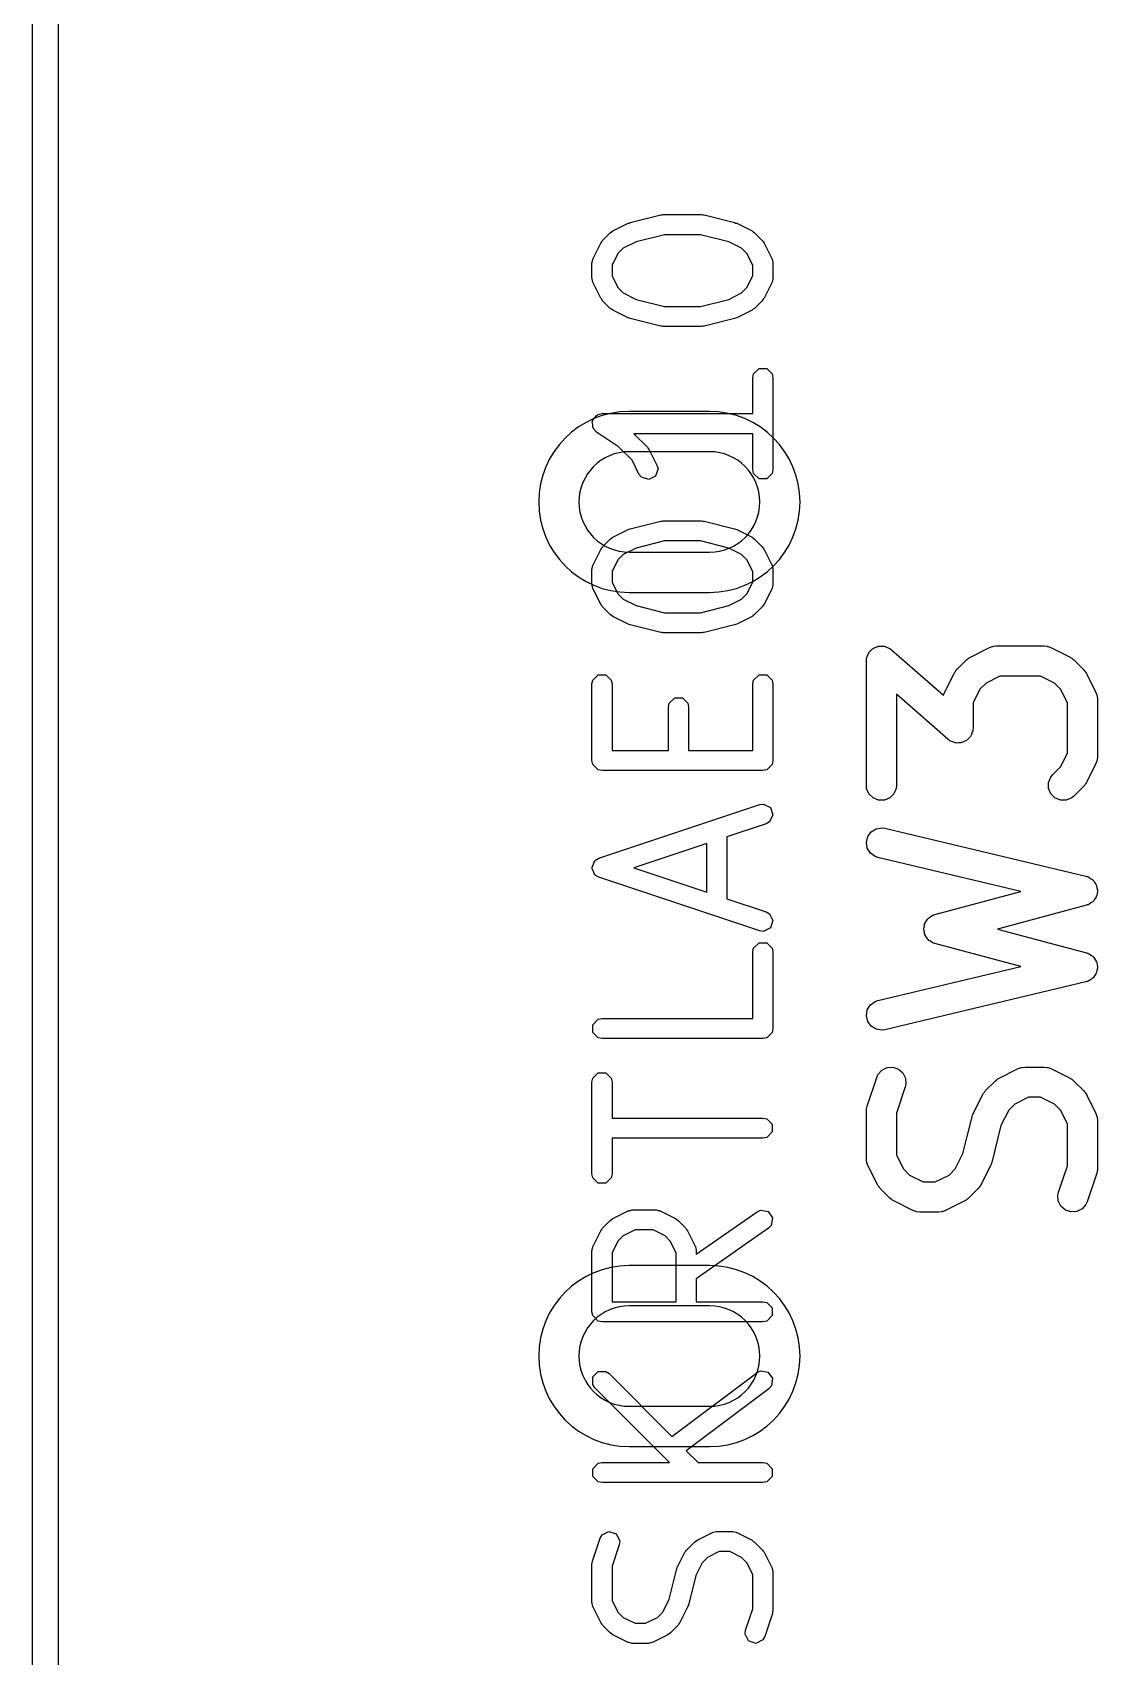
# Model space of a CAD drawing. Header units: inches. Extents: x 0.27 to 5.32, y 0.16 to 3.22.
# Drawn here: x 4.983 to 5.1916, y 1.2561 to 1.5743 of the extents above; entities that cross this region are included whole.
import ezdxf

# ---------------------------------------------------------------- set-up
doc = ezdxf.new("R2010")
doc.units = ezdxf.units.IN
doc.header["$MEASUREMENT"] = 0
doc.layers.add('BLACK', color=250, linetype='CONTINUOUS')

msp = doc.modelspace()

# ---------------------------------------------------------------- linework, layer by layer
at = {"layer": 'BLACK', "linetype": 'CONTINUOUS'}
for p, q in [((4.98297, 0.16297), (4.98297, 3.21703)), ((4.98797, 3.21953), (4.98797, 0.16047)), ((5.09664, 1.53541), (5.09964, 1.53691)), ((5.09964, 1.53691), (5.09985, 1.53696)), ((5.09985, 1.53696), (5.10005, 1.53705)), ((5.10005, 1.53705), (5.10604, 1.53855)), ((5.10604, 1.53855), (5.10629, 1.53857)), ((5.10629, 1.53857), (5.10652, 1.53861)), ((5.10652, 1.53861), (5.11402, 1.53861)), ((5.11402, 1.53861), (5.11426, 1.53857)), ((5.11426, 1.53857), (5.1145, 1.53855)), ((5.1145, 1.53855), (5.1205, 1.53705)), ((5.1205, 1.53705), (5.12069, 1.53696)), ((5.12069, 1.53696), (5.1209, 1.53691)), ((5.1209, 1.53691), (5.1239, 1.53541)), ((5.09446, 1.53327), (5.09463, 1.53354)), ((5.09463, 1.53354), (5.09613, 1.53504)), ((5.09613, 1.53504), (5.09639, 1.53521)), ((5.09639, 1.53521), (5.09664, 1.53541)), ((5.10676, 1.53468), (5.10121, 1.53329)), ((5.11378, 1.53468), (5.10676, 1.53468)), ((5.11933, 1.53329), (5.11378, 1.53468)), ((5.1239, 1.53541), (5.12415, 1.53521)), ((5.12415, 1.53521), (5.12441, 1.53504)), ((5.12441, 1.53504), (5.12591, 1.53354)), ((5.12591, 1.53354), (5.12609, 1.53327)), ((5.09276, 1.53003), (5.09426, 1.53303)), ((5.09426, 1.53303), (5.09446, 1.53327)), ((5.09764, 1.53098), (5.09649, 1.52868)), ((5.09869, 1.53203), (5.09764, 1.53098)), ((5.10121, 1.53329), (5.09869, 1.53203)), ((5.12185, 1.53203), (5.11933, 1.53329)), ((5.1229, 1.53098), (5.12185, 1.53203)), ((5.12405, 1.52868), (5.1229, 1.53098)), ((5.12609, 1.53327), (5.12628, 1.53303)), ((5.12628, 1.53303), (5.12778, 1.53003)), ((5.09255, 1.52915), (5.09257, 1.52924)), ((5.09255, 1.52615), (5.09255, 1.52915)), ((5.09256, 1.52928), (5.09264, 1.52959)), ((5.09257, 1.52924), (5.09256, 1.52928)), ((5.09264, 1.52959), (5.0927, 1.5299)), ((5.0927, 1.5299), (5.09274, 1.52993)), ((5.09274, 1.52993), (5.09276, 1.53003)), ((5.09649, 1.52868), (5.09649, 1.52661)), ((5.12405, 1.52661), (5.12405, 1.52868)), ((5.12778, 1.53003), (5.12781, 1.52993)), ((5.12781, 1.52993), (5.12784, 1.5299)), ((5.12784, 1.5299), (5.1279, 1.52959)), ((5.1279, 1.52959), (5.12798, 1.52928)), ((5.12798, 1.52928), (5.12797, 1.52924)), ((5.12797, 1.52924), (5.12799, 1.52915)), ((5.12799, 1.52915), (5.12799, 1.52615)), ((5.09257, 1.52605), (5.09255, 1.52615)), ((5.09256, 1.52601), (5.09257, 1.52605)), ((5.09264, 1.5257), (5.09256, 1.52601)), ((5.0927, 1.52539), (5.09264, 1.5257)), ((5.09274, 1.52536), (5.0927, 1.52539)), ((5.09276, 1.52527), (5.09274, 1.52536)), ((5.09426, 1.52227), (5.09276, 1.52527)), ((5.09649, 1.52661), (5.09764, 1.52431)), ((5.09764, 1.52431), (5.09869, 1.52326)), ((5.12185, 1.52326), (5.1229, 1.52431)), ((5.1229, 1.52431), (5.12405, 1.52661)), ((5.12778, 1.52527), (5.12628, 1.52227)), ((5.12781, 1.52536), (5.12778, 1.52527)), ((5.12784, 1.52539), (5.12781, 1.52536)), ((5.1279, 1.5257), (5.12784, 1.52539)), ((5.12798, 1.52601), (5.1279, 1.5257)), ((5.12799, 1.52615), (5.12797, 1.52605)), ((5.12797, 1.52605), (5.12798, 1.52601)), ((5.09446, 1.52202), (5.09426, 1.52227)), ((5.09463, 1.52175), (5.09446, 1.52202)), ((5.09613, 1.52025), (5.09463, 1.52175)), ((5.09869, 1.52326), (5.10121, 1.522)), ((5.10121, 1.522), (5.10676, 1.52061)), ((5.11378, 1.52061), (5.11933, 1.522)), ((5.11933, 1.522), (5.12185, 1.52326)), ((5.12591, 1.52175), (5.12441, 1.52025)), ((5.12609, 1.52202), (5.12591, 1.52175)), ((5.12628, 1.52227), (5.12609, 1.52202)), ((5.09639, 1.52008), (5.09613, 1.52025)), ((5.09664, 1.51989), (5.09639, 1.52008)), ((5.09964, 1.51839), (5.09664, 1.51989)), ((5.09985, 1.51833), (5.09964, 1.51839)), ((5.10005, 1.51824), (5.09985, 1.51833)), ((5.10604, 1.51674), (5.10005, 1.51824)), ((5.10676, 1.52061), (5.11378, 1.52061)), ((5.1205, 1.51824), (5.1145, 1.51674)), ((5.12069, 1.51833), (5.1205, 1.51824)), ((5.1209, 1.51839), (5.12069, 1.51833)), ((5.1239, 1.51989), (5.1209, 1.51839)), ((5.12415, 1.52008), (5.1239, 1.51989)), ((5.12441, 1.52025), (5.12415, 1.52008)), ((5.10629, 1.51673), (5.10604, 1.51674)), ((5.10652, 1.51668), (5.10629, 1.51673)), ((5.11402, 1.51668), (5.10652, 1.51668)), ((5.11426, 1.51673), (5.11402, 1.51668)), ((5.1145, 1.51674), (5.11426, 1.51673)), ((5.1242, 1.5074), (5.12527, 1.50847)), ((5.12527, 1.50847), (5.12677, 1.50847)), ((5.12677, 1.50847), (5.12784, 1.5074)), ((5.12405, 1.50665), (5.1242, 1.5074)), ((5.12405, 1.49962), (5.12405, 1.50665)), ((5.12784, 1.5074), (5.12799, 1.50665)), ((5.12799, 1.50665), (5.12799, 1.48865)), ((5.0927, 1.4984), (5.09311, 1.49881)), ((5.09311, 1.49881), (5.09343, 1.49928)), ((5.09343, 1.49928), (5.09363, 1.49932)), ((5.09363, 1.49932), (5.09377, 1.49947)), ((5.09377, 1.49947), (5.09452, 1.49962)), ((5.09452, 1.49962), (5.12405, 1.49962)), ((5.11559, 1.50004), (5.09984, 1.50004)), ((5.09259, 1.49803), (5.0927, 1.4982)), ((5.0927, 1.49747), (5.09259, 1.49803)), ((5.0927, 1.4982), (5.0927, 1.4984)), ((5.0927, 1.4969), (5.0927, 1.49747)), ((5.09285, 1.49675), (5.0927, 1.4969)), ((5.09289, 1.49655), (5.09285, 1.49675)), ((5.09343, 1.49601), (5.09289, 1.49655)), ((5.09777, 1.49312), (5.09343, 1.49601)), ((5.12405, 1.49568), (5.10078, 1.49568)), ((5.10078, 1.49568), (5.10341, 1.49304)), ((5.12405, 1.48865), (5.12405, 1.49568)), ((5.1004, 1.49048), (5.09777, 1.49312)), ((5.11559, 1.49217), (5.09984, 1.49217)), ((5.10341, 1.49304), (5.10359, 1.49278)), ((5.10359, 1.49278), (5.10378, 1.49253)), ((5.10378, 1.49253), (5.10528, 1.48953)), ((5.10176, 1.48777), (5.1004, 1.49048)), ((5.10528, 1.48953), (5.10549, 1.48879)), ((5.10223, 1.48716), (5.10176, 1.48777)), ((5.10366, 1.48669), (5.10223, 1.48716)), ((5.10501, 1.48736), (5.10366, 1.48669)), ((5.10549, 1.48879), (5.10501, 1.48736)), ((5.1242, 1.4879), (5.12405, 1.48865)), ((5.12527, 1.48683), (5.1242, 1.4879)), ((5.12677, 1.48683), (5.12527, 1.48683)), ((5.12784, 1.4879), (5.12677, 1.48683)), ((5.12799, 1.48865), (5.12784, 1.4879)), ((5.09664, 1.47541), (5.09964, 1.47691)), ((5.09964, 1.47691), (5.09985, 1.47697)), ((5.09985, 1.47697), (5.10005, 1.47706)), ((5.10005, 1.47706), (5.10604, 1.47856)), ((5.10604, 1.47856), (5.10629, 1.47857)), ((5.10629, 1.47857), (5.10652, 1.47862)), ((5.10652, 1.47862), (5.11402, 1.47862)), ((5.11402, 1.47862), (5.11426, 1.47857)), ((5.11426, 1.47857), (5.1145, 1.47856)), ((5.1145, 1.47856), (5.1205, 1.47706)), ((5.1205, 1.47706), (5.12069, 1.47697)), ((5.12069, 1.47697), (5.1209, 1.47691)), ((5.1209, 1.47691), (5.1239, 1.47541)), ((5.09276, 1.47003), (5.09426, 1.47303)), ((5.09426, 1.47303), (5.09446, 1.47328)), ((5.09446, 1.47328), (5.09463, 1.47354)), ((5.09463, 1.47354), (5.09613, 1.47504)), ((5.09613, 1.47504), (5.09639, 1.47522)), ((5.09639, 1.47522), (5.09664, 1.47541)), ((5.10121, 1.47329), (5.09869, 1.47203)), ((5.10676, 1.47468), (5.10121, 1.47329)), ((5.11378, 1.47468), (5.10676, 1.47468)), ((5.11933, 1.47329), (5.11378, 1.47468)), ((5.12185, 1.47203), (5.11933, 1.47329)), ((5.1239, 1.47541), (5.12415, 1.47522)), ((5.12415, 1.47522), (5.12441, 1.47504)), ((5.12441, 1.47504), (5.12591, 1.47354)), ((5.12591, 1.47354), (5.12609, 1.47328)), ((5.12609, 1.47328), (5.12628, 1.47303)), ((5.12628, 1.47303), (5.12778, 1.47003)), ((5.09264, 1.4696), (5.0927, 1.46991)), ((5.0927, 1.46991), (5.09274, 1.46994)), ((5.09274, 1.46994), (5.09276, 1.47003)), ((5.09764, 1.47099), (5.09649, 1.46869)), ((5.09869, 1.47203), (5.09764, 1.47099)), ((5.09984, 1.47248), (5.11559, 1.47248)), ((5.1229, 1.47099), (5.12185, 1.47203)), ((5.12405, 1.46869), (5.1229, 1.47099)), ((5.12778, 1.47003), (5.12781, 1.46994)), ((5.12781, 1.46994), (5.12784, 1.46991)), ((5.12784, 1.46991), (5.1279, 1.4696)), ((5.09255, 1.46915), (5.09257, 1.46925)), ((5.09255, 1.46615), (5.09255, 1.46915)), ((5.09256, 1.46929), (5.09264, 1.4696)), ((5.09257, 1.46925), (5.09256, 1.46929)), ((5.09649, 1.46869), (5.09649, 1.46662)), ((5.12405, 1.46662), (5.12405, 1.46869)), ((5.1279, 1.4696), (5.12798, 1.46929)), ((5.12798, 1.46929), (5.12797, 1.46925)), ((5.12797, 1.46925), (5.12799, 1.46915)), ((5.12799, 1.46915), (5.12799, 1.46615)), ((5.09257, 1.46606), (5.09255, 1.46615)), ((5.09256, 1.46601), (5.09257, 1.46606)), ((5.09264, 1.46571), (5.09256, 1.46601)), ((5.0927, 1.4654), (5.09264, 1.46571)), ((5.09274, 1.46537), (5.0927, 1.4654)), ((5.09276, 1.46527), (5.09274, 1.46537)), ((5.09426, 1.46227), (5.09276, 1.46527)), ((5.09649, 1.46662), (5.09764, 1.46432)), ((5.09764, 1.46432), (5.09869, 1.46327)), ((5.09984, 1.46461), (5.11559, 1.46461)), ((5.12185, 1.46327), (5.1229, 1.46432)), ((5.1229, 1.46432), (5.12405, 1.46662)), ((5.12778, 1.46527), (5.12628, 1.46227)), ((5.12781, 1.46537), (5.12778, 1.46527)), ((5.12784, 1.4654), (5.12781, 1.46537)), ((5.1279, 1.46571), (5.12784, 1.4654)), ((5.12798, 1.46601), (5.1279, 1.46571)), ((5.12799, 1.46615), (5.12797, 1.46606)), ((5.12797, 1.46606), (5.12798, 1.46601)), ((5.09446, 1.46202), (5.09426, 1.46227)), ((5.09463, 1.46176), (5.09446, 1.46202)), ((5.09613, 1.46026), (5.09463, 1.46176)), ((5.09869, 1.46327), (5.10121, 1.46201)), ((5.10121, 1.46201), (5.10676, 1.46062)), ((5.10676, 1.46062), (5.11378, 1.46062)), ((5.11378, 1.46062), (5.11933, 1.46201)), ((5.11933, 1.46201), (5.12185, 1.46327)), ((5.12591, 1.46176), (5.12441, 1.46026)), ((5.12609, 1.46202), (5.12591, 1.46176)), ((5.12628, 1.46227), (5.12609, 1.46202)), ((5.09639, 1.46009), (5.09613, 1.46026)), ((5.09664, 1.45989), (5.09639, 1.46009)), ((5.09964, 1.45839), (5.09664, 1.45989)), ((5.09985, 1.45834), (5.09964, 1.45839)), ((5.10005, 1.45824), (5.09985, 1.45834)), ((5.10604, 1.45674), (5.10005, 1.45824)), ((5.1205, 1.45824), (5.1145, 1.45674)), ((5.12069, 1.45834), (5.1205, 1.45824)), ((5.1209, 1.45839), (5.12069, 1.45834)), ((5.1239, 1.45989), (5.1209, 1.45839)), ((5.12415, 1.46009), (5.1239, 1.45989)), ((5.12441, 1.46026), (5.12415, 1.46009)), ((5.10629, 1.45673), (5.10604, 1.45674)), ((5.10652, 1.45669), (5.10629, 1.45673)), ((5.11402, 1.45669), (5.10652, 1.45669)), ((5.11426, 1.45673), (5.11402, 1.45669)), ((5.1145, 1.45674), (5.11426, 1.45673)), ((5.14805, 1.45379), (5.14848, 1.45401)), ((5.14848, 1.45401), (5.14858, 1.45401)), ((5.14858, 1.45401), (5.14867, 1.45405)), ((5.14867, 1.45405), (5.14915, 1.45405)), ((5.14915, 1.45405), (5.14963, 1.45408)), ((5.14963, 1.45408), (5.14972, 1.45405)), ((5.14972, 1.45405), (5.14982, 1.45405)), ((5.14982, 1.45405), (5.15026, 1.45387)), ((5.17042, 1.4538), (5.17096, 1.454)), ((5.17096, 1.454), (5.17107, 1.45401)), ((5.17107, 1.45401), (5.17117, 1.45405)), ((5.17117, 1.45405), (5.17174, 1.45411)), ((5.17174, 1.45411), (5.18112, 1.45411)), ((5.18112, 1.45411), (5.18169, 1.45405)), ((5.18169, 1.45405), (5.18179, 1.45401)), ((5.18179, 1.45401), (5.1819, 1.454)), ((5.1819, 1.454), (5.18244, 1.4538)), ((5.14629, 1.45115), (5.14632, 1.45146)), ((5.14629, 1.42678), (5.14629, 1.45115)), ((5.14632, 1.45154), (5.14633, 1.45159)), ((5.14632, 1.45146), (5.14632, 1.45154)), ((5.14633, 1.45159), (5.14635, 1.45173)), ((5.14635, 1.45173), (5.14653, 1.45217)), ((5.14653, 1.45217), (5.14669, 1.45263)), ((5.14669, 1.45263), (5.14675, 1.4527)), ((5.14675, 1.4527), (5.14679, 1.4528)), ((5.14679, 1.4528), (5.14713, 1.45313)), ((5.14713, 1.45313), (5.14744, 1.4535)), ((5.14744, 1.4535), (5.14753, 1.45354)), ((5.14753, 1.45354), (5.1476, 1.45361)), ((5.1476, 1.45361), (5.14805, 1.45379)), ((5.15026, 1.45387), (5.15072, 1.45371)), ((5.15072, 1.45371), (5.15083, 1.45363)), ((5.15083, 1.45363), (5.15089, 1.45361)), ((5.15089, 1.45361), (5.15094, 1.45356)), ((5.15094, 1.45356), (5.15119, 1.45338)), ((5.15119, 1.45338), (5.1614, 1.44444)), ((5.16403, 1.44949), (5.1659, 1.45137)), ((5.1659, 1.45137), (5.16613, 1.45155)), ((5.16613, 1.45155), (5.16618, 1.45161)), ((5.16618, 1.45161), (5.16627, 1.45167)), ((5.16627, 1.45167), (5.16635, 1.45174)), ((5.16635, 1.45174), (5.16642, 1.45177)), ((5.16642, 1.45177), (5.16667, 1.45192)), ((5.16667, 1.45192), (5.17042, 1.4538)), ((5.18244, 1.4538), (5.18619, 1.45192)), ((5.18619, 1.45192), (5.18643, 1.45177)), ((5.18643, 1.45177), (5.18651, 1.45174)), ((5.18651, 1.45174), (5.18659, 1.45167)), ((5.18659, 1.45167), (5.18668, 1.45161)), ((5.18668, 1.45161), (5.18673, 1.45155)), ((5.18673, 1.45155), (5.18695, 1.45137)), ((5.18695, 1.45137), (5.18883, 1.44949)), ((5.0927, 1.44741), (5.09377, 1.44847)), ((5.09377, 1.44847), (5.09528, 1.44847)), ((5.09528, 1.44847), (5.09634, 1.44741)), ((5.1242, 1.44741), (5.12527, 1.44847)), ((5.12527, 1.44847), (5.12677, 1.44847)), ((5.12677, 1.44847), (5.12784, 1.44741)), ((5.1616, 1.44498), (5.16348, 1.44873)), ((5.16348, 1.44873), (5.16363, 1.44897)), ((5.16363, 1.44897), (5.16366, 1.44905)), ((5.16366, 1.44905), (5.16373, 1.44913)), ((5.16373, 1.44913), (5.16379, 1.44922)), ((5.16379, 1.44922), (5.16384, 1.44927)), ((5.16384, 1.44927), (5.16403, 1.44949)), ((5.17244, 1.4482), (5.16974, 1.44685)), ((5.18042, 1.4482), (5.17244, 1.4482)), ((5.18312, 1.44685), (5.18042, 1.4482)), ((5.18883, 1.44949), (5.18901, 1.44927)), ((5.18901, 1.44927), (5.18907, 1.44922)), ((5.18907, 1.44922), (5.18913, 1.44913)), ((5.18913, 1.44913), (5.1892, 1.44905)), ((5.1892, 1.44905), (5.18923, 1.44897)), ((5.18923, 1.44897), (5.18938, 1.44873)), ((5.18938, 1.44873), (5.19126, 1.44498)), ((5.09255, 1.44666), (5.0927, 1.44741)), ((5.09255, 1.43166), (5.09255, 1.44666)), ((5.09634, 1.44741), (5.09649, 1.44666)), ((5.09649, 1.44666), (5.09649, 1.43363)), ((5.12405, 1.44666), (5.1242, 1.44741)), ((5.12405, 1.43363), (5.12405, 1.44666)), ((5.12784, 1.44741), (5.12799, 1.44666)), ((5.12799, 1.44666), (5.12799, 1.43166)), ((5.1623, 1.43581), (5.1522, 1.44465)), ((5.1522, 1.44465), (5.1522, 1.42678)), ((5.1614, 1.44444), (5.1616, 1.44498)), ((5.16854, 1.44566), (5.1672, 1.44296)), ((5.16974, 1.44685), (5.16854, 1.44566)), ((5.18431, 1.44566), (5.18312, 1.44685)), ((5.18566, 1.44296), (5.18431, 1.44566)), ((5.19126, 1.44498), (5.19146, 1.44444)), ((5.19146, 1.44444), (5.19147, 1.44433)), ((5.10755, 1.44216), (5.1077, 1.44291)), ((5.10755, 1.43363), (5.10755, 1.44216)), ((5.1077, 1.44291), (5.10877, 1.44397)), ((5.10877, 1.44397), (5.11027, 1.44397)), ((5.11027, 1.44397), (5.11134, 1.44291)), ((5.11134, 1.44291), (5.11149, 1.44216)), ((5.11149, 1.44216), (5.11149, 1.43363)), ((5.1672, 1.44296), (5.1672, 1.43803)), ((5.18566, 1.4331), (5.18566, 1.44296)), ((5.19147, 1.44433), (5.19151, 1.44423)), ((5.19151, 1.44423), (5.19157, 1.44366)), ((5.19157, 1.44366), (5.19157, 1.43241)), ((5.1672, 1.43803), (5.16717, 1.43773)), ((5.16255, 1.43563), (5.1623, 1.43581)), ((5.1626, 1.43558), (5.16255, 1.43563)), ((5.16265, 1.43555), (5.1626, 1.43558)), ((5.16277, 1.43547), (5.16265, 1.43555)), ((5.16322, 1.43532), (5.16277, 1.43547)), ((5.16367, 1.43514), (5.16322, 1.43532)), ((5.16377, 1.43514), (5.16367, 1.43514)), ((5.16386, 1.4351), (5.16377, 1.43514)), ((5.16434, 1.43514), (5.16386, 1.4351)), ((5.16482, 1.43514), (5.16434, 1.43514)), ((5.16491, 1.43517), (5.16482, 1.43514)), ((5.16501, 1.43518), (5.16491, 1.43517)), ((5.16544, 1.43539), (5.16501, 1.43518)), ((5.16588, 1.43558), (5.16544, 1.43539)), ((5.16595, 1.43565), (5.16588, 1.43558)), ((5.16604, 1.43569), (5.16595, 1.43565)), ((5.16636, 1.43605), (5.16604, 1.43569)), ((5.1667, 1.43639), (5.16636, 1.43605)), ((5.16674, 1.43648), (5.1667, 1.43639)), ((5.1668, 1.43656), (5.16674, 1.43648)), ((5.16696, 1.43701), (5.1668, 1.43656)), ((5.16714, 1.43746), (5.16696, 1.43701)), ((5.16715, 1.4376), (5.16714, 1.43746)), ((5.16717, 1.43765), (5.16715, 1.4376)), ((5.16717, 1.43773), (5.16717, 1.43765)), ((5.09649, 1.43363), (5.10755, 1.43363)), ((5.11149, 1.43363), (5.12405, 1.43363)), ((5.18431, 1.43041), (5.18566, 1.4331)), ((5.19147, 1.43173), (5.19146, 1.43163)), ((5.19151, 1.43183), (5.19147, 1.43173)), ((5.19157, 1.43241), (5.19151, 1.43183)), ((5.0927, 1.4309), (5.09255, 1.43166)), ((5.09377, 1.42984), (5.0927, 1.4309)), ((5.09452, 1.42969), (5.09377, 1.42984)), ((5.12602, 1.42969), (5.09452, 1.42969)), ((5.12677, 1.42984), (5.12602, 1.42969)), ((5.12784, 1.4309), (5.12677, 1.42984)), ((5.12799, 1.43166), (5.12784, 1.4309)), ((5.18241, 1.42842), (5.18278, 1.42887)), ((5.18278, 1.42887), (5.18431, 1.43041)), ((5.19126, 1.43109), (5.18938, 1.42734)), ((5.19146, 1.43163), (5.19126, 1.43109)), ((5.14635, 1.42621), (5.14629, 1.42678)), ((5.14679, 1.42514), (5.14635, 1.42621)), ((5.15214, 1.42621), (5.1517, 1.42514)), ((5.1522, 1.42678), (5.15214, 1.42621)), ((5.18197, 1.42736), (5.18241, 1.42842)), ((5.18197, 1.42621), (5.18197, 1.42736)), ((5.18241, 1.42514), (5.18197, 1.42621)), ((5.18883, 1.42657), (5.18695, 1.4247)), ((5.18901, 1.4268), (5.18883, 1.42657)), ((5.18907, 1.42685), (5.18901, 1.4268)), ((5.18913, 1.42694), (5.18907, 1.42685)), ((5.1892, 1.42702), (5.18913, 1.42694)), ((5.18923, 1.42709), (5.1892, 1.42702)), ((5.18938, 1.42734), (5.18923, 1.42709)), ((5.0939, 1.41253), (5.1254, 1.42303)), ((5.1254, 1.42303), (5.12616, 1.42312)), ((5.12616, 1.42312), (5.12751, 1.42245)), ((5.12751, 1.42245), (5.12798, 1.42102)), ((5.1476, 1.42433), (5.14679, 1.42514)), ((5.14867, 1.42389), (5.1476, 1.42433)), ((5.14982, 1.42389), (5.14867, 1.42389)), ((5.15089, 1.42433), (5.14982, 1.42389)), ((5.1517, 1.42514), (5.15089, 1.42433)), ((5.18322, 1.42433), (5.18241, 1.42514)), ((5.18429, 1.42389), (5.18322, 1.42433)), ((5.18544, 1.42389), (5.18429, 1.42389)), ((5.18651, 1.42433), (5.18544, 1.42389)), ((5.18695, 1.4247), (5.18651, 1.42433)), ((5.12664, 1.41929), (5.11899, 1.41674)), ((5.12731, 1.41967), (5.12664, 1.41929)), ((5.12798, 1.42102), (5.12731, 1.41967)), ((5.11899, 1.41674), (5.11899, 1.40458)), ((5.14629, 1.41564), (5.14656, 1.41677)), ((5.14656, 1.41677), (5.14724, 1.4177)), ((5.14724, 1.4177), (5.14822, 1.4183)), ((5.14822, 1.4183), (5.14936, 1.41849)), ((5.14936, 1.41849), (5.14993, 1.41841)), ((5.14993, 1.41841), (5.1893, 1.40903)), ((5.11505, 1.41543), (5.10075, 1.41066)), ((5.11505, 1.40589), (5.11505, 1.41543)), ((5.14648, 1.41451), (5.14629, 1.41564)), ((5.14708, 1.41353), (5.14648, 1.41451)), ((5.14801, 1.41285), (5.14708, 1.41353)), ((5.14856, 1.41266), (5.14801, 1.41285)), ((5.17655, 1.406), (5.14856, 1.41266)), ((5.09256, 1.4108), (5.09284, 1.41136)), ((5.09261, 1.41066), (5.09256, 1.4108)), ((5.09256, 1.41052), (5.09261, 1.41066)), ((5.09284, 1.40996), (5.09256, 1.41052)), ((5.09284, 1.41136), (5.09304, 1.41195)), ((5.09304, 1.40937), (5.09284, 1.40996)), ((5.09304, 1.41195), (5.09317, 1.41202)), ((5.09317, 1.41202), (5.09323, 1.41215)), ((5.09323, 1.41215), (5.0939, 1.41253)), ((5.10075, 1.41066), (5.11505, 1.40589)), ((5.09317, 1.4093), (5.09304, 1.40937)), ((5.09323, 1.40917), (5.09317, 1.4093)), ((5.0939, 1.40879), (5.09323, 1.40917)), ((5.1254, 1.39829), (5.0939, 1.40879)), ((5.1893, 1.40903), (5.1895, 1.40896)), ((5.1895, 1.40896), (5.18957, 1.40896)), ((5.18957, 1.40896), (5.18963, 1.40892)), ((5.18963, 1.40892), (5.18985, 1.40884)), ((5.18985, 1.40884), (5.19019, 1.40859)), ((5.19019, 1.40859), (5.19056, 1.40838)), ((5.19056, 1.40838), (5.19066, 1.40826)), ((5.19066, 1.40826), (5.19078, 1.40817)), ((5.19078, 1.40817), (5.191, 1.4078)), ((5.191, 1.4078), (5.19126, 1.40746)), ((5.19126, 1.40746), (5.1913, 1.40732)), ((5.1913, 1.40732), (5.19138, 1.40719)), ((5.19138, 1.40719), (5.19145, 1.40676)), ((5.19145, 1.40676), (5.19156, 1.40635)), ((5.19156, 1.40635), (5.19154, 1.4062)), ((5.11899, 1.40458), (5.12664, 1.40203)), ((5.15973, 1.40151), (5.17655, 1.406)), ((5.18938, 1.40331), (5.17195, 1.39866)), ((5.18957, 1.40338), (5.18938, 1.40331)), ((5.18964, 1.40339), (5.18957, 1.40338)), ((5.18971, 1.40343), (5.18964, 1.40339)), ((5.18992, 1.40351), (5.18971, 1.40343)), ((5.19026, 1.40377), (5.18992, 1.40351)), ((5.19062, 1.404), (5.19026, 1.40377)), ((5.19071, 1.40412), (5.19062, 1.404)), ((5.19083, 1.40421), (5.19071, 1.40412)), ((5.19105, 1.40458), (5.19083, 1.40421)), ((5.1913, 1.40493), (5.19105, 1.40458)), ((5.19133, 1.40508), (5.1913, 1.40493)), ((5.19141, 1.40521), (5.19133, 1.40508)), ((5.19147, 1.40563), (5.19141, 1.40521)), ((5.19157, 1.40605), (5.19147, 1.40563)), ((5.19154, 1.4062), (5.19157, 1.40605)), ((5.12664, 1.40203), (5.12731, 1.40165)), ((5.12731, 1.40165), (5.12798, 1.4003)), ((5.12798, 1.4003), (5.12751, 1.39887)), ((5.15779, 1.39978), (5.15784, 1.39996)), ((5.15784, 1.39996), (5.15808, 1.40027)), ((5.15808, 1.40027), (5.15828, 1.40061)), ((5.15828, 1.40061), (5.15843, 1.40073)), ((5.15843, 1.40073), (5.15854, 1.40088)), ((5.15854, 1.40088), (5.15888, 1.40107)), ((5.15888, 1.40107), (5.15919, 1.40131)), ((5.15919, 1.40131), (5.15947, 1.40142)), ((5.15947, 1.40142), (5.15954, 1.40146)), ((5.15954, 1.40146), (5.1596, 1.40146)), ((5.1596, 1.40146), (5.15973, 1.40151)), ((5.12616, 1.3982), (5.1254, 1.39829)), ((5.12751, 1.39887), (5.12616, 1.3982)), ((5.15755, 1.39885), (5.15765, 1.39923)), ((5.15757, 1.39866), (5.15755, 1.39885)), ((5.15755, 1.39847), (5.15757, 1.39866)), ((5.15765, 1.3981), (5.15755, 1.39847)), ((5.15765, 1.39923), (5.1577, 1.39961)), ((5.1577, 1.39771), (5.15765, 1.3981)), ((5.1577, 1.39961), (5.15779, 1.39978)), ((5.15779, 1.39754), (5.1577, 1.39771)), ((5.15784, 1.39736), (5.15779, 1.39754)), ((5.15808, 1.39705), (5.15784, 1.39736)), ((5.15828, 1.39671), (5.15808, 1.39705)), ((5.15843, 1.3966), (5.15828, 1.39671)), ((5.17195, 1.39866), (5.18938, 1.39402)), ((5.12405, 1.39416), (5.1242, 1.39492)), ((5.12405, 1.38113), (5.12405, 1.39416)), ((5.1242, 1.39492), (5.12527, 1.39598)), ((5.12527, 1.39598), (5.12677, 1.39598)), ((5.12677, 1.39598), (5.12784, 1.39492)), ((5.12784, 1.39492), (5.12799, 1.39416)), ((5.12799, 1.39416), (5.12799, 1.37916)), ((5.15854, 1.39644), (5.15843, 1.3966)), ((5.15888, 1.39625), (5.15854, 1.39644)), ((5.15919, 1.39601), (5.15888, 1.39625)), ((5.15947, 1.39591), (5.15919, 1.39601)), ((5.15954, 1.39587), (5.15947, 1.39591)), ((5.1596, 1.39586), (5.15954, 1.39587)), ((5.15973, 1.39581), (5.1596, 1.39586)), ((5.17655, 1.39132), (5.15973, 1.39581)), ((5.18938, 1.39402), (5.18957, 1.39394)), ((5.18957, 1.39394), (5.18964, 1.39393)), ((5.18964, 1.39393), (5.18971, 1.39389)), ((5.18971, 1.39389), (5.18992, 1.39381)), ((5.18992, 1.39381), (5.19026, 1.39355)), ((5.19026, 1.39355), (5.19062, 1.39333)), ((5.14856, 1.38466), (5.17655, 1.39132)), ((5.19062, 1.39333), (5.19071, 1.3932)), ((5.19071, 1.3932), (5.19083, 1.39311)), ((5.19083, 1.39311), (5.19105, 1.39274)), ((5.19105, 1.39274), (5.1913, 1.39239)), ((5.1913, 1.39239), (5.19133, 1.39225)), ((5.19133, 1.39225), (5.19141, 1.39211)), ((5.19145, 1.39056), (5.19138, 1.39014)), ((5.19141, 1.39211), (5.19147, 1.39169)), ((5.19156, 1.39097), (5.19145, 1.39056)), ((5.19147, 1.39169), (5.19157, 1.39127)), ((5.19157, 1.39127), (5.19154, 1.39112)), ((5.19154, 1.39112), (5.19156, 1.39097)), ((5.1893, 1.38829), (5.14993, 1.37892)), ((5.1895, 1.38836), (5.1893, 1.38829)), ((5.18957, 1.38837), (5.1895, 1.38836)), ((5.18963, 1.3884), (5.18957, 1.38837)), ((5.18985, 1.38848), (5.18963, 1.3884)), ((5.19019, 1.38873), (5.18985, 1.38848)), ((5.19056, 1.38894), (5.19019, 1.38873)), ((5.19066, 1.38907), (5.19056, 1.38894)), ((5.19078, 1.38915), (5.19066, 1.38907)), ((5.191, 1.38952), (5.19078, 1.38915)), ((5.19126, 1.38986), (5.191, 1.38952)), ((5.1913, 1.39001), (5.19126, 1.38986)), ((5.19138, 1.39014), (5.1913, 1.39001)), ((5.14708, 1.3838), (5.14801, 1.38447)), ((5.14801, 1.38447), (5.14856, 1.38466)), ((5.0927, 1.37992), (5.09377, 1.38098)), ((5.09377, 1.38098), (5.09452, 1.38113)), ((5.09452, 1.38113), (5.12405, 1.38113)), ((5.14629, 1.38168), (5.14648, 1.38282)), ((5.14656, 1.38056), (5.14629, 1.38168)), ((5.14648, 1.38282), (5.14708, 1.3838)), ((5.0927, 1.37841), (5.0927, 1.37992)), ((5.09377, 1.37735), (5.0927, 1.37841)), ((5.12784, 1.37841), (5.12677, 1.37735)), ((5.12799, 1.37916), (5.12784, 1.37841)), ((5.14724, 1.37962), (5.14656, 1.38056)), ((5.14822, 1.37902), (5.14724, 1.37962)), ((5.14936, 1.37884), (5.14822, 1.37902)), ((5.14993, 1.37892), (5.14936, 1.37884)), ((5.09452, 1.3772), (5.09377, 1.37735)), ((5.12602, 1.3772), (5.09452, 1.3772)), ((5.12677, 1.37735), (5.12602, 1.3772)), ((5.14931, 1.371), (5.15034, 1.37151)), ((5.15034, 1.37151), (5.15149, 1.37159)), ((5.15149, 1.37159), (5.15258, 1.37123)), ((5.15258, 1.37123), (5.15345, 1.37048)), ((5.1723, 1.36943), (5.17605, 1.37131)), ((5.17605, 1.37131), (5.17659, 1.37151)), ((5.17659, 1.37151), (5.17669, 1.37152)), ((5.17669, 1.37152), (5.17679, 1.37156)), ((5.17679, 1.37156), (5.17737, 1.37162)), ((5.17737, 1.37162), (5.18112, 1.37162)), ((5.18112, 1.37162), (5.18169, 1.37156)), ((5.18169, 1.37156), (5.18179, 1.37152)), ((5.18179, 1.37152), (5.1819, 1.37151)), ((5.1819, 1.37151), (5.18244, 1.37131)), ((5.18244, 1.37131), (5.18619, 1.36943)), ((5.09255, 1.36867), (5.0927, 1.36942)), ((5.09255, 1.35067), (5.09255, 1.36867)), ((5.0927, 1.36942), (5.09377, 1.37048)), ((5.09377, 1.37048), (5.09528, 1.37048)), ((5.09528, 1.37048), (5.09634, 1.36942)), ((5.09634, 1.36942), (5.09649, 1.36867)), ((5.09649, 1.36867), (5.09649, 1.36163)), ((5.14644, 1.36397), (5.14832, 1.3696)), ((5.14832, 1.3696), (5.14855, 1.37013)), ((5.14855, 1.37013), (5.14931, 1.371)), ((5.15345, 1.37048), (5.15397, 1.36945)), ((5.15405, 1.3683), (5.15392, 1.36773)), ((5.15397, 1.36945), (5.15405, 1.3683)), ((5.16965, 1.367), (5.17153, 1.36888)), ((5.17153, 1.36888), (5.17176, 1.36906)), ((5.17176, 1.36906), (5.17181, 1.36912)), ((5.17181, 1.36912), (5.1719, 1.36918)), ((5.1719, 1.36918), (5.17198, 1.36925)), ((5.17198, 1.36925), (5.17205, 1.36928)), ((5.17205, 1.36928), (5.1723, 1.36943)), ((5.18619, 1.36943), (5.18643, 1.36928)), ((5.18643, 1.36928), (5.18651, 1.36925)), ((5.18651, 1.36925), (5.18659, 1.36918)), ((5.18659, 1.36918), (5.18668, 1.36912)), ((5.18668, 1.36912), (5.18673, 1.36906)), ((5.18673, 1.36906), (5.18695, 1.36888)), ((5.18695, 1.36888), (5.18883, 1.367)), ((5.15392, 1.36773), (5.1522, 1.36256)), ((5.16723, 1.36249), (5.1691, 1.36624)), ((5.1691, 1.36624), (5.16926, 1.36648)), ((5.16926, 1.36648), (5.16929, 1.36656)), ((5.16929, 1.36656), (5.16935, 1.36664)), ((5.16935, 1.36664), (5.16941, 1.36673)), ((5.16941, 1.36673), (5.16947, 1.36678)), ((5.16947, 1.36678), (5.16965, 1.367)), ((5.17806, 1.36571), (5.17537, 1.36436)), ((5.18042, 1.36571), (5.17806, 1.36571)), ((5.18312, 1.36436), (5.18042, 1.36571)), ((5.18883, 1.367), (5.18901, 1.36678)), ((5.18901, 1.36678), (5.18907, 1.36673)), ((5.18907, 1.36673), (5.18913, 1.36664)), ((5.18913, 1.36664), (5.1892, 1.36656)), ((5.1892, 1.36656), (5.18923, 1.36648)), ((5.18923, 1.36648), (5.18938, 1.36624)), ((5.18938, 1.36624), (5.19126, 1.36249)), ((5.14629, 1.36304), (5.14632, 1.36333)), ((5.14629, 1.35367), (5.14629, 1.36304)), ((5.14632, 1.36341), (5.14634, 1.36351)), ((5.14632, 1.36333), (5.14632, 1.36341)), ((5.14634, 1.36351), (5.14635, 1.36362)), ((5.14635, 1.36362), (5.14638, 1.36369)), ((5.14638, 1.36369), (5.14644, 1.36397)), ((5.1522, 1.36256), (5.1522, 1.35436)), ((5.16521, 1.3547), (5.167, 1.36188)), ((5.167, 1.36188), (5.16702, 1.36192)), ((5.16702, 1.36195), (5.16711, 1.36219)), ((5.16702, 1.36192), (5.16702, 1.36195)), ((5.16711, 1.36219), (5.1672, 1.36243)), ((5.1672, 1.36243), (5.16721, 1.36244)), ((5.16721, 1.36244), (5.16723, 1.36249)), ((5.17417, 1.36317), (5.17265, 1.36014)), ((5.17537, 1.36436), (5.17417, 1.36317)), ((5.18431, 1.36317), (5.18312, 1.36436)), ((5.18566, 1.36047), (5.18431, 1.36317)), ((5.19126, 1.36249), (5.19146, 1.36195)), ((5.19146, 1.36195), (5.19147, 1.36184)), ((5.19147, 1.36184), (5.19151, 1.36174)), ((5.19151, 1.36174), (5.19157, 1.36117)), ((5.09649, 1.36163), (5.12602, 1.36163)), ((5.12602, 1.36163), (5.12677, 1.36148)), ((5.12677, 1.36148), (5.12784, 1.36042)), ((5.12784, 1.35891), (5.12677, 1.35785)), ((5.12784, 1.36042), (5.12784, 1.35891)), ((5.17265, 1.36014), (5.17086, 1.35295)), ((5.18566, 1.35227), (5.18566, 1.36047)), ((5.19157, 1.36117), (5.19157, 1.35179)), ((5.12602, 1.3577), (5.09649, 1.3577)), ((5.09649, 1.3577), (5.09649, 1.35067)), ((5.12677, 1.35785), (5.12602, 1.3577)), ((5.14635, 1.35309), (5.14629, 1.35367)), ((5.14639, 1.35299), (5.14635, 1.35309)), ((5.1464, 1.35289), (5.14639, 1.35299)), ((5.1466, 1.35235), (5.1464, 1.35289)), ((5.14848, 1.3486), (5.1466, 1.35235)), ((5.1522, 1.35436), (5.15355, 1.35167)), ((5.16369, 1.35167), (5.16521, 1.3547)), ((5.17063, 1.35235), (5.16876, 1.3486)), ((5.17065, 1.35239), (5.17063, 1.35235)), ((5.17066, 1.35241), (5.17065, 1.35239)), ((5.17075, 1.35265), (5.17066, 1.35241)), ((5.17084, 1.35289), (5.17075, 1.35265)), ((5.17086, 1.35295), (5.17084, 1.35291)), ((5.17084, 1.35291), (5.17084, 1.35289)), ((5.18394, 1.3471), (5.18566, 1.35227)), ((5.0927, 1.34991), (5.09255, 1.35067)), ((5.09377, 1.34885), (5.0927, 1.34991)), ((5.09634, 1.34991), (5.09528, 1.34885)), ((5.09649, 1.35067), (5.09634, 1.34991)), ((5.15355, 1.35167), (5.15474, 1.35047)), ((5.15474, 1.35047), (5.15744, 1.34912)), ((5.15744, 1.34912), (5.1598, 1.34912)), ((5.1598, 1.34912), (5.16249, 1.35047)), ((5.16249, 1.35047), (5.16369, 1.35167)), ((5.19142, 1.35086), (5.18954, 1.34523)), ((5.19148, 1.35114), (5.19142, 1.35086)), ((5.19151, 1.35122), (5.19148, 1.35114)), ((5.19152, 1.35132), (5.19151, 1.35122)), ((5.19154, 1.35142), (5.19152, 1.35132)), ((5.19157, 1.35179), (5.19154, 1.3515)), ((5.19154, 1.3515), (5.19154, 1.35142)), ((5.09528, 1.34885), (5.09377, 1.34885)), ((5.14863, 1.34835), (5.14848, 1.3486)), ((5.14866, 1.34828), (5.14863, 1.34835)), ((5.14873, 1.3482), (5.14866, 1.34828)), ((5.14879, 1.34811), (5.14873, 1.3482)), ((5.14885, 1.34806), (5.14879, 1.34811)), ((5.14903, 1.34783), (5.14885, 1.34806)), ((5.15091, 1.34595), (5.14903, 1.34783)), ((5.15113, 1.34577), (5.15091, 1.34595)), ((5.15118, 1.34571), (5.15113, 1.34577)), ((5.1661, 1.34577), (5.16605, 1.34571)), ((5.16633, 1.34595), (5.1661, 1.34577)), ((5.16821, 1.34783), (5.16633, 1.34595)), ((5.16839, 1.34806), (5.16821, 1.34783)), ((5.16845, 1.34811), (5.16839, 1.34806)), ((5.16851, 1.3482), (5.16845, 1.34811)), ((5.16857, 1.34828), (5.16851, 1.3482)), ((5.1686, 1.34835), (5.16857, 1.34828)), ((5.16876, 1.3486), (5.1686, 1.34835)), ((5.18381, 1.34654), (5.18394, 1.3471)), ((5.18389, 1.34539), (5.18381, 1.34654)), ((5.09664, 1.34193), (5.09964, 1.34343)), ((5.09964, 1.34343), (5.09974, 1.34346)), ((5.09974, 1.34346), (5.09977, 1.34349)), ((5.09977, 1.34349), (5.10008, 1.34355)), ((5.10008, 1.34355), (5.10038, 1.34363)), ((5.10038, 1.34363), (5.10043, 1.34362)), ((5.10043, 1.34362), (5.10052, 1.34364)), ((5.10052, 1.34364), (5.10502, 1.34364)), ((5.10502, 1.34364), (5.10512, 1.34362)), ((5.10512, 1.34362), (5.10516, 1.34363)), ((5.10516, 1.34363), (5.10547, 1.34355)), ((5.10547, 1.34355), (5.10578, 1.34349)), ((5.10578, 1.34349), (5.10581, 1.34346)), ((5.10581, 1.34346), (5.1059, 1.34343)), ((5.1059, 1.34343), (5.1089, 1.34193)), ((5.11299, 1.33495), (5.12489, 1.34328)), ((5.12489, 1.34328), (5.12559, 1.34359)), ((5.12559, 1.34359), (5.12708, 1.34333)), ((5.12708, 1.34333), (5.12794, 1.34209)), ((5.15127, 1.34565), (5.15118, 1.34571)), ((5.15135, 1.34559), (5.15127, 1.34565)), ((5.15143, 1.34556), (5.15135, 1.34559)), ((5.15167, 1.3454), (5.15143, 1.34556)), ((5.15542, 1.34353), (5.15167, 1.3454)), ((5.15596, 1.34332), (5.15542, 1.34353)), ((5.15607, 1.34331), (5.15596, 1.34332)), ((5.15617, 1.34327), (5.15607, 1.34331)), ((5.15674, 1.34322), (5.15617, 1.34327)), ((5.16049, 1.34322), (5.15674, 1.34322)), ((5.16107, 1.34327), (5.16049, 1.34322)), ((5.16117, 1.34331), (5.16107, 1.34327)), ((5.16127, 1.34332), (5.16117, 1.34331)), ((5.16181, 1.34353), (5.16127, 1.34332)), ((5.16556, 1.3454), (5.16181, 1.34353)), ((5.16581, 1.34556), (5.16556, 1.3454)), ((5.16588, 1.34559), (5.16581, 1.34556)), ((5.16596, 1.34565), (5.16588, 1.34559)), ((5.16605, 1.34571), (5.16596, 1.34565)), ((5.18441, 1.34436), (5.18389, 1.34539)), ((5.18528, 1.3436), (5.18441, 1.34436)), ((5.18637, 1.34324), (5.18528, 1.3436)), ((5.18752, 1.34332), (5.18637, 1.34324)), ((5.18855, 1.34384), (5.18752, 1.34332)), ((5.18931, 1.34471), (5.18855, 1.34384)), ((5.18954, 1.34523), (5.18931, 1.34471)), ((5.09276, 1.33655), (5.09426, 1.33955)), ((5.09426, 1.33955), (5.09446, 1.3398)), ((5.09446, 1.3398), (5.09463, 1.34006)), ((5.09463, 1.34006), (5.09613, 1.34156)), ((5.09613, 1.34156), (5.09639, 1.34174)), ((5.09639, 1.34174), (5.09664, 1.34193)), ((5.10099, 1.3397), (5.09869, 1.33855)), ((5.10456, 1.3397), (5.10099, 1.3397)), ((5.10686, 1.33855), (5.10456, 1.3397)), ((5.1089, 1.34193), (5.10915, 1.34174)), ((5.10915, 1.34174), (5.10941, 1.34156)), ((5.10941, 1.34156), (5.11091, 1.34006)), ((5.11091, 1.34006), (5.11109, 1.3398)), ((5.11109, 1.3398), (5.11128, 1.33955)), ((5.11128, 1.33955), (5.11278, 1.33655)), ((5.12715, 1.34006), (5.11299, 1.33014)), ((5.12768, 1.34061), (5.12715, 1.34006)), ((5.12794, 1.34209), (5.12768, 1.34061)), ((5.09264, 1.33611), (5.0927, 1.33642)), ((5.0927, 1.33642), (5.09274, 1.33645)), ((5.09274, 1.33645), (5.09276, 1.33655)), ((5.09764, 1.3375), (5.09649, 1.3352)), ((5.09869, 1.33855), (5.09764, 1.3375)), ((5.1079, 1.3375), (5.10686, 1.33855)), ((5.10905, 1.3352), (5.1079, 1.3375)), ((5.11278, 1.33655), (5.11281, 1.33645)), ((5.11281, 1.33645), (5.11284, 1.33642)), ((5.11284, 1.33642), (5.1129, 1.33611)), ((5.09255, 1.33567), (5.09257, 1.33577)), ((5.09255, 1.32367), (5.09255, 1.33567)), ((5.09256, 1.33581), (5.09264, 1.33611)), ((5.09257, 1.33577), (5.09256, 1.33581)), ((5.09649, 1.3352), (5.09649, 1.32564)), ((5.10905, 1.32564), (5.10905, 1.3352)), ((5.1129, 1.33611), (5.11298, 1.33581)), ((5.11298, 1.33581), (5.11297, 1.33577)), ((5.11297, 1.33577), (5.11299, 1.33567)), ((5.11299, 1.33567), (5.11299, 1.33495)), ((5.11559, 1.33272), (5.09984, 1.33272)), ((5.11299, 1.33014), (5.11299, 1.32564)), ((5.0927, 1.32292), (5.09255, 1.32367)), ((5.09649, 1.32564), (5.10905, 1.32564)), ((5.11559, 1.32484), (5.09984, 1.32484)), ((5.11299, 1.32564), (5.12602, 1.32564)), ((5.12602, 1.32564), (5.12677, 1.32549)), ((5.12677, 1.32549), (5.12784, 1.32442)), ((5.12784, 1.32442), (5.12784, 1.32292)), ((5.09377, 1.32185), (5.0927, 1.32292)), ((5.09452, 1.3217), (5.09377, 1.32185)), ((5.12602, 1.3217), (5.09452, 1.3217)), ((5.12677, 1.32185), (5.12602, 1.3217)), ((5.12784, 1.32292), (5.12677, 1.32185)), ((5.0927, 1.31093), (5.09377, 1.31199)), ((5.0927, 1.30942), (5.0927, 1.31093)), ((5.09377, 1.31199), (5.09528, 1.31199)), ((5.09528, 1.31199), (5.09592, 1.31156)), ((5.09592, 1.31156), (5.10821, 1.29927)), ((5.10821, 1.29927), (5.12484, 1.31175)), ((5.12484, 1.31175), (5.12553, 1.31208)), ((5.12553, 1.31208), (5.12702, 1.31187)), ((5.12702, 1.31187), (5.12793, 1.31066)), ((5.09313, 1.30878), (5.0927, 1.30942)), ((5.10777, 1.29414), (5.09313, 1.30878)), ((5.1272, 1.3086), (5.11102, 1.29646)), ((5.12771, 1.30917), (5.1272, 1.3086)), ((5.12793, 1.31066), (5.12771, 1.30917)), ((5.09984, 1.30516), (5.11559, 1.30516)), ((5.09984, 1.29728), (5.11559, 1.29728)), ((5.11102, 1.29646), (5.11334, 1.29414)), ((5.0927, 1.29293), (5.09377, 1.29399)), ((5.0927, 1.29142), (5.0927, 1.29293)), ((5.09377, 1.29399), (5.09452, 1.29414)), ((5.09452, 1.29414), (5.10777, 1.29414)), ((5.11334, 1.29414), (5.12602, 1.29414)), ((5.12602, 1.29414), (5.12677, 1.29399)), ((5.12677, 1.29399), (5.12784, 1.29293)), ((5.12784, 1.29293), (5.12784, 1.29142)), ((5.09377, 1.29036), (5.0927, 1.29142)), ((5.09452, 1.29021), (5.09377, 1.29036)), ((5.12602, 1.29021), (5.09452, 1.29021)), ((5.12677, 1.29036), (5.12602, 1.29021)), ((5.12784, 1.29142), (5.12677, 1.29036)), ((5.09266, 1.2748), (5.09416, 1.2793)), ((5.09416, 1.2793), (5.09454, 1.27997)), ((5.09454, 1.27997), (5.09588, 1.28064)), ((5.09588, 1.28064), (5.09731, 1.28016)), ((5.09731, 1.28016), (5.09799, 1.27882)), ((5.11314, 1.27894), (5.11614, 1.28044)), ((5.11614, 1.28044), (5.11624, 1.28046)), ((5.11624, 1.28046), (5.11627, 1.2805)), ((5.11627, 1.2805), (5.11658, 1.28056)), ((5.11658, 1.28056), (5.11688, 1.28064)), ((5.11688, 1.28064), (5.11692, 1.28063)), ((5.11692, 1.28063), (5.11702, 1.28064)), ((5.11702, 1.28064), (5.12002, 1.28064)), ((5.12002, 1.28064), (5.12012, 1.28063)), ((5.12012, 1.28063), (5.12016, 1.28064)), ((5.12016, 1.28064), (5.12046, 1.28056)), ((5.12046, 1.28056), (5.12077, 1.2805)), ((5.12077, 1.2805), (5.12081, 1.28046)), ((5.12081, 1.28046), (5.1209, 1.28044)), ((5.1209, 1.28044), (5.1239, 1.27894)), ((5.09789, 1.27805), (5.09649, 1.27386)), ((5.09799, 1.27882), (5.09789, 1.27805)), ((5.10926, 1.27356), (5.11076, 1.27656)), ((5.11076, 1.27656), (5.11095, 1.27681)), ((5.11095, 1.27681), (5.11113, 1.27707)), ((5.11113, 1.27707), (5.11263, 1.27857)), ((5.11263, 1.27857), (5.11289, 1.27874)), ((5.11289, 1.27874), (5.11314, 1.27894)), ((5.11749, 1.27671), (5.11519, 1.27556)), ((5.11956, 1.27671), (5.11749, 1.27671)), ((5.12185, 1.27556), (5.11956, 1.27671)), ((5.1239, 1.27894), (5.12415, 1.27874)), ((5.12415, 1.27874), (5.12441, 1.27857)), ((5.12441, 1.27857), (5.12591, 1.27707)), ((5.12591, 1.27707), (5.12609, 1.27681)), ((5.12609, 1.27681), (5.12628, 1.27656)), ((5.12628, 1.27656), (5.12778, 1.27356)), ((5.09255, 1.27418), (5.09262, 1.27449)), ((5.09255, 1.26668), (5.09255, 1.27418)), ((5.09262, 1.27449), (5.09266, 1.2748)), ((5.09649, 1.27386), (5.09649, 1.26714)), ((5.10766, 1.26736), (5.10911, 1.27315)), ((5.10911, 1.27315), (5.1092, 1.27335)), ((5.1092, 1.27335), (5.10926, 1.27356)), ((5.11414, 1.27451), (5.11288, 1.27199)), ((5.11519, 1.27556), (5.11414, 1.27451)), ((5.1229, 1.27451), (5.12185, 1.27556)), ((5.12405, 1.27221), (5.1229, 1.27451)), ((5.12778, 1.27356), (5.12781, 1.27346)), ((5.12781, 1.27346), (5.12784, 1.27343)), ((5.12784, 1.27343), (5.1279, 1.27312)), ((5.1279, 1.27312), (5.12798, 1.27282)), ((5.12798, 1.27282), (5.12797, 1.27277)), ((5.12797, 1.27277), (5.12799, 1.27268)), ((5.12799, 1.27268), (5.12799, 1.26518)), ((5.11288, 1.27199), (5.11143, 1.2662)), ((5.12405, 1.2655), (5.12405, 1.27221)), ((5.09257, 1.26658), (5.09255, 1.26668)), ((5.09256, 1.26654), (5.09257, 1.26658)), ((5.09264, 1.26623), (5.09256, 1.26654)), ((5.0927, 1.26592), (5.09264, 1.26623)), ((5.09649, 1.26714), (5.09764, 1.26484)), ((5.1064, 1.26484), (5.10766, 1.26736)), ((5.09274, 1.26589), (5.0927, 1.26592)), ((5.09276, 1.2658), (5.09274, 1.26589)), ((5.09426, 1.2628), (5.09276, 1.2658)), ((5.09764, 1.26484), (5.09869, 1.2638)), ((5.09869, 1.2638), (5.10099, 1.26265)), ((5.10306, 1.26265), (5.10536, 1.2638)), ((5.10536, 1.2638), (5.1064, 1.26484)), ((5.11128, 1.2658), (5.10978, 1.2628)), ((5.11134, 1.26601), (5.11128, 1.2658)), ((5.11143, 1.2662), (5.11134, 1.26601)), ((5.12265, 1.2613), (5.12405, 1.2655)), ((5.12789, 1.26456), (5.12639, 1.26006)), ((5.12793, 1.26487), (5.12789, 1.26456)), ((5.12799, 1.26518), (5.12793, 1.26487)), ((5.09446, 1.26255), (5.09426, 1.2628)), ((5.09463, 1.26229), (5.09446, 1.26255)), ((5.09613, 1.26079), (5.09463, 1.26229)), ((5.09639, 1.26061), (5.09613, 1.26079)), ((5.09664, 1.26042), (5.09639, 1.26061)), ((5.09964, 1.25892), (5.09664, 1.26042)), ((5.10099, 1.26265), (5.10306, 1.26265)), ((5.1074, 1.26042), (5.1044, 1.25892)), ((5.10765, 1.26061), (5.1074, 1.26042)), ((5.10791, 1.26079), (5.10765, 1.26061)), ((5.10941, 1.26229), (5.10791, 1.26079)), ((5.10959, 1.26255), (5.10941, 1.26229)), ((5.10978, 1.2628), (5.10959, 1.26255)), ((5.12256, 1.26054), (5.12265, 1.2613)), ((5.12323, 1.25919), (5.12256, 1.26054)), ((5.12639, 1.26006), (5.12601, 1.25939)), ((5.09974, 1.25889), (5.09964, 1.25892)), ((5.09977, 1.25886), (5.09974, 1.25889)), ((5.10008, 1.2588), (5.09977, 1.25886)), ((5.10038, 1.25872), (5.10008, 1.2588)), ((5.10043, 1.25873), (5.10038, 1.25872)), ((5.10052, 1.25871), (5.10043, 1.25873)), ((5.10352, 1.25871), (5.10052, 1.25871)), ((5.10362, 1.25873), (5.10352, 1.25871)), ((5.10366, 1.25872), (5.10362, 1.25873)), ((5.10397, 1.2588), (5.10366, 1.25872)), ((5.10428, 1.25886), (5.10397, 1.2588)), ((5.10431, 1.25889), (5.10428, 1.25886)), ((5.1044, 1.25892), (5.10431, 1.25889)), ((5.12466, 1.25872), (5.12323, 1.25919)), ((5.12601, 1.25939), (5.12466, 1.25872))]:
    msp.add_line(p, q, dxfattribs=at)
at = {"layer": 'BLACK'}
for centre, radius, start, end in [((5.09984, 1.48232), 0.01772, 90, 270), ((5.11559, 1.48232), 0.01772, -90, 90), ((5.09984, 1.48232), 0.00984, 90, 270), ((5.11559, 1.48232), 0.00984, -90, 90), ((5.09984, 1.315), 0.01772, 90, 270), ((5.11559, 1.315), 0.01772, -90, 90), ((5.09984, 1.315), 0.00984, 90, 270), ((5.11559, 1.315), 0.00984, -90, 90)]:
    msp.add_arc(centre, radius, start, end, dxfattribs=at)

doc.saveas('drawing.dxf')
